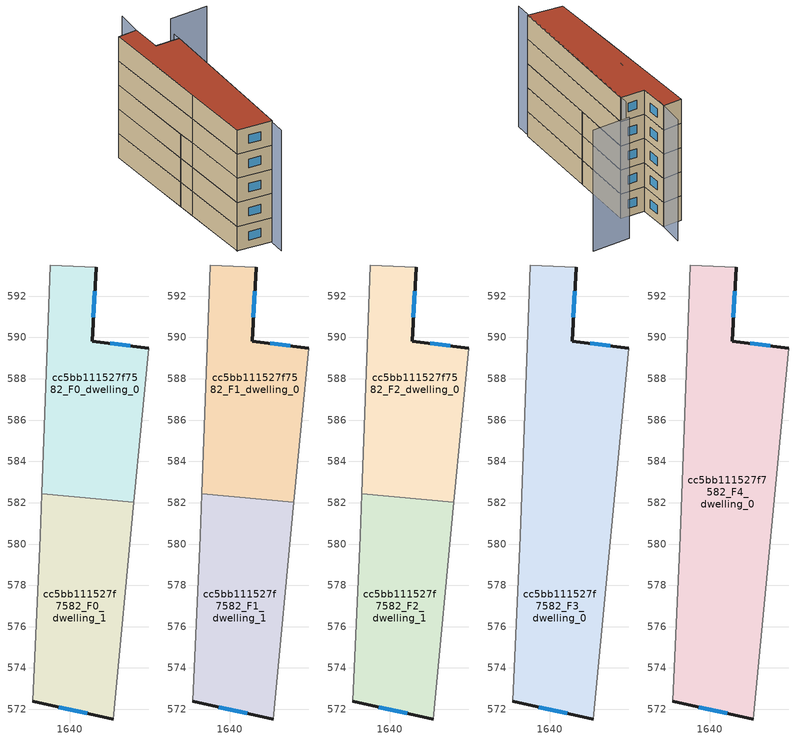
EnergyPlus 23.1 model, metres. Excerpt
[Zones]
cc5bb111527f7582_F0_dwelling_0
 floor ground (EU_floor_Construction): 1641.29,593.39 1641.09,589.83 1643.83,589.48 1643.11,582.01 1638.65,582.44 1639.06,593.51 z0
 wall outside (EU_wall_Construction): 1643.83,589.48 1641.09,589.83 1641.29,593.39 z0:3
 wall adiabatic (EU_wall_Construction): 1643.11,582.01 1643.83,589.48 / 1641.29,593.39 1639.06,593.51 1638.65,582.44 z0:3
 wall to cc5bb111527f7582_F0_dwelling_1 (EU_wall_Construction): 1638.65,582.44 1643.11,582.01 z0:3
 window (EU_Window_Construction): 1641.16,590.98 1641.23,592.23 / 1642.94,589.59 1641.98,589.71 z0.98:2.02
cc5bb111527f7582_F0_dwelling_1
 floor ground (EU_floor_Construction): 1643.11,582.01 1642.11,571.53 1638.22,572.39 1638.57,580.41 1638.65,582.44 z0
 wall outside (EU_wall_Construction): 1638.22,572.39 1642.11,571.53 z0:3
 wall adiabatic (EU_wall_Construction): 1638.65,582.44 1638.57,580.41 1638.22,572.39 / 1642.11,571.53 1643.11,582.01 z0:3
 window (EU_Window_Construction): 1639.49,572.11 1640.84,571.81 z0.98:2.02
cc5bb111527f7582_F1_dwelling_0
 floor to cc5bb111527f7582_F0_dwelling_0 (EU_floor_Construction): 1641.29,593.39 1641.09,589.83 1643.83,589.48 1643.11,582.01 1638.65,582.44 1639.06,593.51 z3
 wall outside (EU_wall_Construction): 1643.83,589.48 1641.09,589.83 1641.29,593.39 z3:6
 wall adiabatic (EU_wall_Construction): 1643.11,582.01 1643.83,589.48 / 1641.29,593.39 1639.06,593.51 1638.65,582.44 z3:6
 wall to cc5bb111527f7582_F1_dwelling_1 (EU_wall_Construction): 1638.65,582.44 1643.11,582.01 z3:6
 window (EU_Window_Construction): 1641.16,590.98 1641.23,592.23 / 1642.94,589.59 1641.98,589.71 z3.98:5.02
cc5bb111527f7582_F1_dwelling_1
 floor to cc5bb111527f7582_F0_dwelling_1 (EU_floor_Construction): 1643.11,582.01 1642.11,571.53 1638.22,572.39 1638.57,580.41 1638.65,582.44 z3
 wall outside (EU_wall_Construction): 1638.22,572.39 1642.11,571.53 z3:6
 wall adiabatic (EU_wall_Construction): 1638.65,582.44 1638.57,580.41 1638.22,572.39 / 1642.11,571.53 1643.11,582.01 z3:6
 window (EU_Window_Construction): 1639.49,572.11 1640.84,571.81 z3.98:5.02
cc5bb111527f7582_F2_dwelling_0
 floor to cc5bb111527f7582_F1_dwelling_0 (EU_floor_Construction): 1641.29,593.39 1641.09,589.83 1643.83,589.48 1643.11,582.01 1638.65,582.44 1639.06,593.51 z6
 wall outside (EU_wall_Construction): 1643.83,589.48 1641.09,589.83 1641.29,593.39 z6:9
 wall adiabatic (EU_wall_Construction): 1643.11,582.01 1643.83,589.48 / 1641.29,593.39 1639.06,593.51 1638.65,582.44 z6:9
 wall to cc5bb111527f7582_F2_dwelling_1 (EU_wall_Construction): 1638.65,582.44 1643.11,582.01 z6:9
 window (EU_Window_Construction): 1641.16,590.98 1641.23,592.23 / 1642.94,589.59 1641.98,589.71 z6.98:8.02
cc5bb111527f7582_F2_dwelling_1
 floor to cc5bb111527f7582_F1_dwelling_1 (EU_floor_Construction): 1643.11,582.01 1642.11,571.53 1638.22,572.39 1638.57,580.41 1638.65,582.44 z6
 wall outside (EU_wall_Construction): 1638.22,572.39 1642.11,571.53 z6:9
 wall adiabatic (EU_wall_Construction): 1638.65,582.44 1638.57,580.41 1638.22,572.39 / 1642.11,571.53 1643.11,582.01 z6:9
 window (EU_Window_Construction): 1639.49,572.11 1640.84,571.81 z6.98:8.02
cc5bb111527f7582_F3_dwelling_0
 floor to cc5bb111527f7582_F2_dwelling_0 (EU_floor_Construction): 1641.29,593.39 1641.09,589.83 1643.83,589.48 1643.11,582.02 1638.65,582.44 1639.06,593.51 z9
 floor to cc5bb111527f7582_F2_dwelling_1 (EU_floor_Construction): 1643.11,582.02 1642.11,571.53 1638.22,572.39 1638.57,580.41 1638.65,582.44 z9
 wall outside (EU_wall_Construction): 1643.83,589.48 1641.09,589.83 1641.29,593.39 / 1638.22,572.39 1642.11,571.53 z9:12
 wall adiabatic (EU_wall_Construction): 1642.11,571.53 1643.83,589.48 / 1641.29,593.39 1639.06,593.51 1638.57,580.41 1638.22,572.39 z9:12
 window (EU_Window_Construction): 1642.94,589.59 1641.98,589.71 / 1639.49,572.11 1640.84,571.81 / 1641.16,590.98 1641.23,592.23 z9.98:11.02
cc5bb111527f7582_F4_dwelling_0
 floor to cc5bb111527f7582_F3_dwelling_0 (EU_floor_Construction): 1641.29,593.39 1641.09,589.83 1643.83,589.48 1642.11,571.53 1638.22,572.39 1638.57,580.41 1639.06,593.51 z12
 wall outside (EU_wall_Construction): 1643.83,589.48 1641.09,589.83 1641.29,593.39 / 1638.22,572.39 1642.11,571.53 z12:15
 wall adiabatic (EU_wall_Construction): 1642.11,571.53 1643.83,589.48 / 1641.29,593.39 1639.06,593.51 1638.57,580.41 1638.22,572.39 z12:15
 window (EU_Window_Construction): 1642.94,589.59 1641.98,589.71 / 1639.49,572.11 1640.84,571.81 / 1641.16,590.98 1641.23,592.23 z12.98:14.02
 roof outside (EU_roof_Construction): 1642.11,571.53 1643.83,589.48 1641.09,589.83 1641.29,593.39 1639.06,593.51 1638.57,580.41 1638.22,572.39 z15
shading: 1641.83,569.61 1643.92,590.36 / 1641.72,596.33 1638.22,572.39 / 1649.76,592.48 1645.35,592.86 z0:15
[Building]
EU S2 Campaign: North Axis=0; Terrain=City; Solar Distribution=FullExterior
[Site:Location]
Bologna: Latitude=44.5; Longitude=11.25; Time Zone=1; Elevation=37
[SizingPeriod:WeatherFileDays]
AnnualSizingPeriod: Begin Month=1; Begin Day of Month=1; End Month=12; End Day of Month=31; Day of Week for Start Day=Monday; Use Weather File Daylight Saving Period=No; Use Weather File Rain and Snow Indicators=No
[MATERIAL]
EU_InternalMass_Material: Roughness=MediumRough; Thickness=0.1; Conductivity=1; Density=1800; Specific Heat=900; Thermal Absorptance=0.9; Solar Absorptance=0.7; Visible Absorptance=0.7
[MATERIAL:NOMASS] Roughness=MediumRough; Thermal Absorptance=0.9; Solar Absorptance=0.7; Visible Absorptance=0.7
Name | Thermal Resistance
EU_wall_NoMass | 0.905828
EU_roof_NoMass | 0.37593
EU_floor_NoMass | 0.67114
[WINDOWMATERIAL:SIMPLEGLAZINGSYSTEM]
EU_Window_SimpleGlazing: UFactor=4.52486; Solar Heat Gain Coefficient=0.85; Visible Transmittance=0.85
[CONSTRUCTION]
EU_wall_Construction: EU_wall_NoMass
EU_roof_Construction: EU_roof_NoMass
EU_floor_Construction: EU_floor_NoMass
EU_Window_Construction: EU_Window_SimpleGlazing
EU_InternalMass_Construction: EU_InternalMass_Material
[ZONE] Type=1; Multiplier=1; Ceiling Height=autocalculate; Floor Area=autocalculate; Part of Total Floor Area=Yes
Name | Volume
cc5bb111527f7582_F0_dwelling_0; cc5bb111527f7582_F1_dwelling_0; cc5bb111527f7582_F2_dwelling_0 | 130.015
cc5bb111527f7582_F3_dwelling_0; cc5bb111527f7582_F4_dwelling_0 | 260.026
cc5bb111527f7582_F0_dwelling_1 | 130.018
cc5bb111527f7582_F1_dwelling_1; cc5bb111527f7582_F2_dwelling_1 | 130.019
[INTERNALMASS] Construction=EU_InternalMass_Construction
Name | Zone or ZoneList | Surface Area
cc5bb111527f7582_F0_dwelling_0_EU_InternalMass | cc5bb111527f7582_F0_dwelling_0 | 43.3381
cc5bb111527f7582_F0_dwelling_1_EU_InternalMass | cc5bb111527f7582_F0_dwelling_1 | 43.3393
cc5bb111527f7582_F1_dwelling_0_EU_InternalMass | cc5bb111527f7582_F1_dwelling_0 | 43.3381
cc5bb111527f7582_F1_dwelling_1_EU_InternalMass | cc5bb111527f7582_F1_dwelling_1 | 43.3393
cc5bb111527f7582_F2_dwelling_0_EU_InternalMass | cc5bb111527f7582_F2_dwelling_0 | 43.3381
cc5bb111527f7582_F2_dwelling_1_EU_InternalMass | cc5bb111527f7582_F2_dwelling_1 | 43.3393
cc5bb111527f7582_F3_dwelling_0_EU_InternalMass | cc5bb111527f7582_F3_dwelling_0 | 86.6748
cc5bb111527f7582_F4_dwelling_0_EU_InternalMass | cc5bb111527f7582_F4_dwelling_0 | 86.6748
[OTHEREQUIPMENT] Fuel Type=Electricity; Design Level Calculation Method=Watts/Area; Power per Zone Floor Area=1; Fraction Latent=0; Fraction Radiant=0; Fraction Lost=0; Carbon Dioxide Generation Rate=0; EndUse Subcategory=EU_Step8_InternalGains
Name | Zone or ZoneList or Space or SpaceList | Schedule
EU_Step8_InternalGain_cc5bb111527f7582_F0_dwelling_0_f000 | cc5bb111527f7582_F0_dwelling_0 | EU_Step8_GainSchedule_cc5bb111527f7582_F0_dwelling_0_f000
EU_Step8_InternalGain_cc5bb111527f7582_F0_dwelling_1_f000 | cc5bb111527f7582_F0_dwelling_1 | EU_Step8_GainSchedule_cc5bb111527f7582_F0_dwelling_1_f000
EU_Step8_InternalGain_cc5bb111527f7582_F1_dwelling_0_f000 | cc5bb111527f7582_F1_dwelling_0 | EU_Step8_GainSchedule_cc5bb111527f7582_F1_dwelling_0_f000
EU_Step8_InternalGain_cc5bb111527f7582_F1_dwelling_1_f000 | cc5bb111527f7582_F1_dwelling_1 | EU_Step8_GainSchedule_cc5bb111527f7582_F1_dwelling_1_f000
EU_Step8_InternalGain_cc5bb111527f7582_F2_dwelling_0_f000 | cc5bb111527f7582_F2_dwelling_0 | EU_Step8_GainSchedule_cc5bb111527f7582_F2_dwelling_0_f000
EU_Step8_InternalGain_cc5bb111527f7582_F2_dwelling_1_f000 | cc5bb111527f7582_F2_dwelling_1 | EU_Step8_GainSchedule_cc5bb111527f7582_F2_dwelling_1_f000
EU_Step8_InternalGain_cc5bb111527f7582_F3_dwelling_0_f000 | cc5bb111527f7582_F3_dwelling_0 | EU_Step8_GainSchedule_cc5bb111527f7582_F3_dwelling_0_f000
EU_Step8_InternalGain_cc5bb111527f7582_F4_dwelling_0_f000 | cc5bb111527f7582_F4_dwelling_0 | EU_Step8_GainSchedule_cc5bb111527f7582_F4_dwelling_0_f000
[ZONEVENTILATION:DESIGNFLOWRATE] Schedule=EU_AlwaysOn; Design Flow Rate Calculation Method=AirChanges/Hour; Air Changes per Hour=0.73129; Ventilation Type=Natural; Fan Pressure Rise=0; Fan Total Efficiency=1; Constant Term Coefficient=1; Temperature Term Coefficient=0; Velocity Term Coefficient=0; Velocity Squared Term Coefficient=0; Minimum Indoor Temperature=-100; Maximum Indoor Temperature=100; Delta Temperature=-100; Minimum Outdoor Temperature=-100; Maximum Outdoor Temperature=100; Maximum Wind Speed=40
Name | Zone or ZoneList or Space or SpaceList
EU_ConstantAir_cc5bb111527f7582_F0_dwelling_0 | cc5bb111527f7582_F0_dwelling_0
EU_ConstantAir_cc5bb111527f7582_F0_dwelling_1 | cc5bb111527f7582_F0_dwelling_1
EU_ConstantAir_cc5bb111527f7582_F1_dwelling_0 | cc5bb111527f7582_F1_dwelling_0
EU_ConstantAir_cc5bb111527f7582_F1_dwelling_1 | cc5bb111527f7582_F1_dwelling_1
EU_ConstantAir_cc5bb111527f7582_F2_dwelling_0 | cc5bb111527f7582_F2_dwelling_0
EU_ConstantAir_cc5bb111527f7582_F2_dwelling_1 | cc5bb111527f7582_F2_dwelling_1
EU_ConstantAir_cc5bb111527f7582_F3_dwelling_0 | cc5bb111527f7582_F3_dwelling_0
EU_ConstantAir_cc5bb111527f7582_F4_dwelling_0 | cc5bb111527f7582_F4_dwelling_0
[HVACTEMPLATE:THERMOSTAT] Constant Heating Setpoint=20; Constant Cooling Setpoint=50
EU_HeatOnly_cc5bb111527f7582_F0_dwelling_0; EU_HeatOnly_cc5bb111527f7582_F0_dwelling_1; EU_HeatOnly_cc5bb111527f7582_F1_dwelling_0; EU_HeatOnly_cc5bb111527f7582_F1_dwelling_1; EU_HeatOnly_cc5bb111527f7582_F2_dwelling_0; EU_HeatOnly_cc5bb111527f7582_F2_dwelling_1; EU_HeatOnly_cc5bb111527f7582_F3_dwelling_0; EU_HeatOnly_cc5bb111527f7582_F4_dwelling_0
[HVACTEMPLATE:ZONE:IDEALLOADSAIRSYSTEM] System Availability Schedule=EU_AlwaysOn; Maximum Heating Supply Air Temperature=50; Minimum Cooling Supply Air Temperature=13; Maximum Heating Supply Air Humidity Ratio=0.0156; Minimum Cooling Supply Air Humidity Ratio=0.0077; Heating Limit=NoLimit; Cooling Limit=NoLimit; Heating Availability Schedule=EU_AlwaysOn; Cooling Availability Schedule=EU_CoolingOff; Dehumidification Control Type=ConstantSensibleHeatRatio; Cooling Sensible Heat Ratio=0.7; Dehumidification Setpoint=60; Humidification Control Type=None; Humidification Setpoint=30; Outdoor Air Method=None; Outdoor Air Flow Rate per Person=0.00944; Outdoor Air Flow Rate per Zone Floor Area=0; Outdoor Air Flow Rate per Zone=0; Demand Controlled Ventilation Type=None; Outdoor Air Economizer Type=NoEconomizer; Heat Recovery Type=None; Sensible Heat Recovery Effectiveness=0.7; Latent Heat Recovery Effectiveness=0.65
Name | Template Thermostat
cc5bb111527f7582_F0_dwelling_0 | EU_HeatOnly_cc5bb111527f7582_F0_dwelling_0
cc5bb111527f7582_F0_dwelling_1 | EU_HeatOnly_cc5bb111527f7582_F0_dwelling_1
cc5bb111527f7582_F1_dwelling_0 | EU_HeatOnly_cc5bb111527f7582_F1_dwelling_0
cc5bb111527f7582_F1_dwelling_1 | EU_HeatOnly_cc5bb111527f7582_F1_dwelling_1
cc5bb111527f7582_F2_dwelling_0 | EU_HeatOnly_cc5bb111527f7582_F2_dwelling_0
cc5bb111527f7582_F2_dwelling_1 | EU_HeatOnly_cc5bb111527f7582_F2_dwelling_1
cc5bb111527f7582_F3_dwelling_0 | EU_HeatOnly_cc5bb111527f7582_F3_dwelling_0
cc5bb111527f7582_F4_dwelling_0 | EU_HeatOnly_cc5bb111527f7582_F4_dwelling_0
[SIZING:ZONE] Zone Cooling Design Supply Air Temperature Input Method=SupplyAirTemperature; Zone Cooling Design Supply Air Temperature=13; Zone Heating Design Supply Air Temperature Input Method=SupplyAirTemperature; Zone Heating Design Supply Air Temperature=50; Zone Cooling Design Supply Air Humidity Ratio=0.008; Zone Heating Design Supply Air Humidity Ratio=0.008; Cooling Design Air Flow Method=DesignDay; Cooling Design Air Flow Rate=0; Cooling Minimum Air Flow per Zone Floor Area=0.000762; Cooling Minimum Air Flow=0; Cooling Minimum Air Flow Fraction=0.2; Heating Design Air Flow Method=DesignDay; Heating Design Air Flow Rate=0; Heating Maximum Air Flow per Zone Floor Area=0.002032; Heating Maximum Air Flow=0.141576; Heating Maximum Air Flow Fraction=0.3; Account for Dedicated Outdoor Air System=No; Dedicated Outdoor Air System Control Strategy=NeutralSupplyAir; Dedicated Outdoor Air Low Setpoint Temperature for Design=autosize; Dedicated Outdoor Air High Setpoint Temperature for Design=autosize; Zone Load Sizing Method=Sensible Load Only No Latent Load; Zone Latent Cooling Design Supply Air Humidity Ratio Input Method=HumidityRatioDifference; Zone Cooling Design Supply Air Humidity Ratio Difference=0.005; Zone Latent Heating Design Supply Air Humidity Ratio Input Method=HumidityRatioDifference; Zone Humidification Design Supply Air Humidity Ratio Difference=0.005
cc5bb111527f7582_F0_dwelling_0; cc5bb111527f7582_F0_dwelling_1; cc5bb111527f7582_F1_dwelling_0; cc5bb111527f7582_F1_dwelling_1; cc5bb111527f7582_F2_dwelling_0; cc5bb111527f7582_F2_dwelling_1; cc5bb111527f7582_F3_dwelling_0; cc5bb111527f7582_F4_dwelling_0
[SCHEDULE:CONSTANT]
Name | Hourly Value
EU_AlwaysOn | 1
EU_CoolingOff | 0
[SCHEDULE:FILE] Column Number=1; Rows to Skip at Top=0; Number of Hours of Data=8760; Column Separator=Comma; Interpolate to Timestep=No; Minutes per Item=60; Adjust Schedule for Daylight Savings=Yes
Name | File
EU_Step8_GainSchedule_cc5bb111527f7582_F0_dwelling_0_f000 | ../../schedules/cc5bb111527f7582/cc5bb111527f7582_F0_dwelling_0_f000_gain.csv
EU_Step8_GainSchedule_cc5bb111527f7582_F0_dwelling_1_f000 | ../../schedules/cc5bb111527f7582/cc5bb111527f7582_F0_dwelling_1_f000_gain.csv
EU_Step8_GainSchedule_cc5bb111527f7582_F1_dwelling_0_f000 | ../../schedules/cc5bb111527f7582/cc5bb111527f7582_F1_dwelling_0_f000_gain.csv
EU_Step8_GainSchedule_cc5bb111527f7582_F1_dwelling_1_f000 | ../../schedules/cc5bb111527f7582/cc5bb111527f7582_F1_dwelling_1_f000_gain.csv
EU_Step8_GainSchedule_cc5bb111527f7582_F2_dwelling_0_f000 | ../../schedules/cc5bb111527f7582/cc5bb111527f7582_F2_dwelling_0_f000_gain.csv
EU_Step8_GainSchedule_cc5bb111527f7582_F2_dwelling_1_f000 | ../../schedules/cc5bb111527f7582/cc5bb111527f7582_F2_dwelling_1_f000_gain.csv
EU_Step8_GainSchedule_cc5bb111527f7582_F3_dwelling_0_f000 | ../../schedules/cc5bb111527f7582/cc5bb111527f7582_F3_dwelling_0_f000_gain.csv
EU_Step8_GainSchedule_cc5bb111527f7582_F4_dwelling_0_f000 | ../../schedules/cc5bb111527f7582/cc5bb111527f7582_F4_dwelling_0_f000_gain.csv
